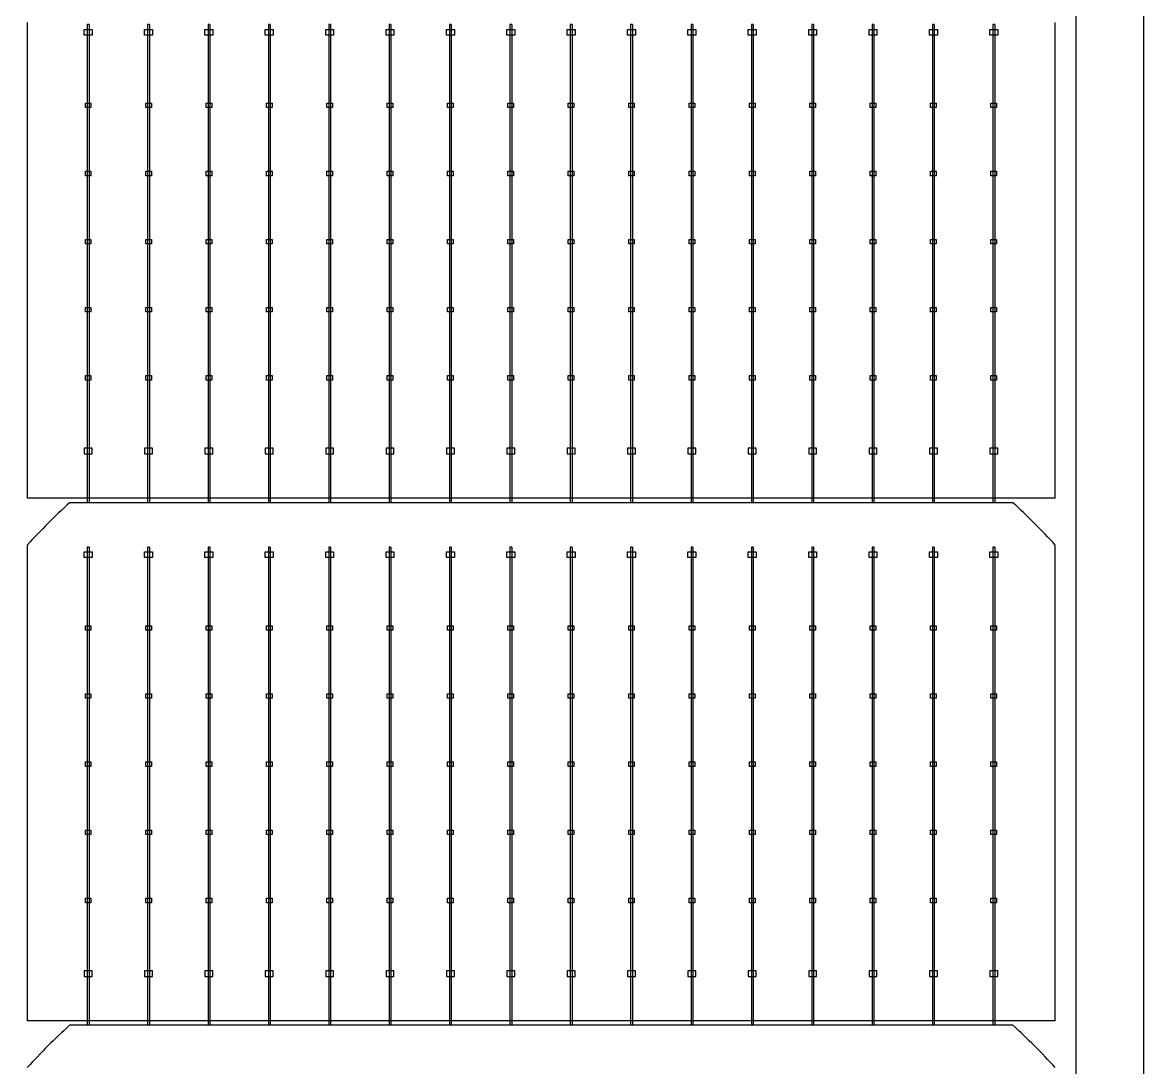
# Model space of a CAD drawing. Header units: millimetres. Extents: x 10297564 to 11610295, y -9287743 to -8409454.
# Drawn here: x 10403294 to 10406066, y -9083989 to -9081404 of the extents above; entities that cross this region are included whole.
import ezdxf

# ---------------------------------------------------------------- set-up
doc = ezdxf.new("R2010")
doc.units = ezdxf.units.MM
doc.header["$LTSCALE"] = 100

msp = doc.modelspace()

# ---------------------------------------------------------------- linework, layer by layer
for p, q in [((10403454.5, -9081408.9), (10403454.5, -9082591.8)), ((10403459, -9081408.9), (10403459, -9082591.8)), ((10403603.8, -9081408.9), (10403603.8, -9082591.8)), ((10403608.2, -9081408.9), (10403608.2, -9082591.8)), ((10403753, -9081408.9), (10403753, -9082591.8)), ((10403757.5, -9081408.9), (10403757.5, -9082591.8)), ((10403902.2, -9081408.9), (10403902.2, -9082591.8)), ((10403906.7, -9081408.9), (10403906.7, -9082591.8)), ((10404051.5, -9081408.9), (10404051.5, -9082591.8)), ((10404056, -9081408.9), (10404056, -9082591.8)), ((10404200.7, -9081408.9), (10404200.7, -9082591.8)), ((10404205.2, -9081408.9), (10404205.2, -9082591.8)), ((10404350, -9081408.9), (10404350, -9082591.8)), ((10404354.5, -9081408.9), (10404354.5, -9082591.8)), ((10404499.2, -9081408.9), (10404499.2, -9082591.8)), ((10404503.7, -9081408.9), (10404503.7, -9082591.8)), ((10404648.5, -9081408.9), (10404648.5, -9082591.8)), ((10404653, -9081408.9), (10404653, -9082591.8)), ((10404797.7, -9081408.9), (10404797.7, -9082591.8)), ((10404802.2, -9081408.9), (10404802.2, -9082591.8)), ((10404947, -9081408.9), (10404947, -9082591.8)), ((10404951.4, -9081408.9), (10404951.4, -9082591.8)), ((10405096.2, -9081408.9), (10405096.2, -9082591.8)), ((10405100.7, -9081408.9), (10405100.7, -9082591.8)), ((10405245.5, -9081408.9), (10405245.5, -9082591.8)), ((10405249.9, -9081408.9), (10405249.9, -9082591.8)), ((10405394.7, -9081408.9), (10405394.7, -9082591.8)), ((10405399.2, -9081408.9), (10405399.2, -9082591.8)), ((10405544, -9081408.9), (10405544, -9082591.8)), ((10405548.4, -9081408.9), (10405548.4, -9082591.8)), ((10405693.2, -9081408.9), (10405693.2, -9082591.8)), ((10405697.7, -9081408.9), (10405697.7, -9082591.8)), ((10405847.5, -9082580.6), (10403306.1, -9082580.6)), ((10403454.5, -9082701.6), (10403454.5, -9083884.5)), ((10403459, -9082701.6), (10403459, -9083884.5)), ((10403603.8, -9082701.6), (10403603.8, -9083884.5)), ((10403608.2, -9082701.6), (10403608.2, -9083884.5)), ((10403753, -9082701.6), (10403753, -9083884.5)), ((10403757.5, -9082701.6), (10403757.5, -9083884.5)), ((10403902.2, -9082701.6), (10403902.2, -9083884.5)), ((10403906.7, -9082701.6), (10403906.7, -9083884.5)), ((10404051.5, -9082701.6), (10404051.5, -9083884.5)), ((10404056, -9082701.6), (10404056, -9083884.5)), ((10404200.7, -9082701.6), (10404200.7, -9083884.5)), ((10404205.2, -9082701.6), (10404205.2, -9083884.5)), ((10404350, -9082701.6), (10404350, -9083884.5)), ((10404354.5, -9082701.6), (10404354.5, -9083884.5)), ((10404499.2, -9082701.6), (10404499.2, -9083884.5)), ((10404503.7, -9082701.6), (10404503.7, -9083884.5)), ((10404648.5, -9082701.6), (10404648.5, -9083884.5)), ((10404653, -9082701.6), (10404653, -9083884.5)), ((10404797.7, -9082701.6), (10404797.7, -9083884.5)), ((10404802.2, -9082701.6), (10404802.2, -9083884.5)), ((10404947, -9082701.6), (10404947, -9083884.5)), ((10404951.4, -9082701.6), (10404951.4, -9083884.5)), ((10405096.2, -9082701.6), (10405096.2, -9083884.5)), ((10405100.7, -9082701.6), (10405100.7, -9083884.5)), ((10405245.5, -9082701.6), (10405245.5, -9083884.5)), ((10405249.9, -9082701.6), (10405249.9, -9083884.5)), ((10405394.7, -9082701.6), (10405394.7, -9083884.5)), ((10405399.2, -9082701.6), (10405399.2, -9083884.5)), ((10405544, -9082701.6), (10405544, -9083884.5)), ((10405548.4, -9082701.6), (10405548.4, -9083884.5)), ((10405693.2, -9082701.6), (10405693.2, -9083884.5)), ((10405697.7, -9082701.6), (10405697.7, -9083884.5)), ((10405847.5, -9083873.3), (10403306.1, -9083873.3))]:
    msp.add_line(p, q)
for points in [[(10390262.3, -9073235.9), (10406065.8, -9073235.9), (10406065.8, -9107604.7), (10390262.3, -9107604.7)], [(10390429.7, -9073403.3), (10405898.4, -9073403.3), (10405898.4, -9107437.3), (10390429.7, -9107437.3)], [(10403447, -9081435), (10403447, -9081421.1), (10403466.5, -9081421.1), (10403466.5, -9081435)], [(10403596.2, -9081435), (10403596.2, -9081421.1), (10403615.8, -9081421.1), (10403615.8, -9081435)], [(10403745.5, -9081435), (10403745.5, -9081421.1), (10403765, -9081421.1), (10403765, -9081435)], [(10403894.7, -9081435), (10403894.7, -9081421.1), (10403914.2, -9081421.1), (10403914.2, -9081435)], [(10404044, -9081435), (10404044, -9081421.1), (10404063.5, -9081421.1), (10404063.5, -9081435)], [(10404193.2, -9081435), (10404193.2, -9081421.1), (10404212.7, -9081421.1), (10404212.7, -9081435)], [(10404342.5, -9081435), (10404342.5, -9081421.1), (10404362, -9081421.1), (10404362, -9081435)], [(10404491.7, -9081435), (10404491.7, -9081421.1), (10404511.2, -9081421.1), (10404511.2, -9081435)], [(10404641, -9081435), (10404641, -9081421.1), (10404660.5, -9081421.1), (10404660.5, -9081435)], [(10404790.2, -9081435), (10404790.2, -9081421.1), (10404809.7, -9081421.1), (10404809.7, -9081435)], [(10404939.5, -9081435), (10404939.5, -9081421.1), (10404959, -9081421.1), (10404959, -9081435)], [(10405088.7, -9081435), (10405088.7, -9081421.1), (10405108.2, -9081421.1), (10405108.2, -9081435)], [(10405237.9, -9081435), (10405237.9, -9081421.1), (10405257.5, -9081421.1), (10405257.5, -9081435)], [(10405387.2, -9081435), (10405387.2, -9081421.1), (10405406.7, -9081421.1), (10405406.7, -9081435)], [(10405536.4, -9081435), (10405536.4, -9081421.1), (10405556, -9081421.1), (10405556, -9081435)], [(10405685.7, -9081435), (10405685.7, -9081421.1), (10405705.2, -9081421.1), (10405705.2, -9081435)], [(10403463.7, -9081614.5), (10403449.8, -9081614.5), (10403449.8, -9081603.4), (10403463.7, -9081603.4)], [(10403613, -9081614.5), (10403599, -9081614.5), (10403599, -9081603.4), (10403613, -9081603.4)], [(10403762.2, -9081614.5), (10403748.3, -9081614.5), (10403748.3, -9081603.4), (10403762.2, -9081603.4)], [(10403911.5, -9081614.5), (10403897.5, -9081614.5), (10403897.5, -9081603.4), (10403911.5, -9081603.4)], [(10404060.7, -9081614.5), (10404046.8, -9081614.5), (10404046.8, -9081603.4), (10404060.7, -9081603.4)], [(10404210, -9081614.5), (10404196, -9081614.5), (10404196, -9081603.4), (10404210, -9081603.4)], [(10404359.2, -9081614.5), (10404345.2, -9081614.5), (10404345.2, -9081603.4), (10404359.2, -9081603.4)], [(10404508.4, -9081614.5), (10404494.5, -9081614.5), (10404494.5, -9081603.4), (10404508.4, -9081603.4)], [(10404657.7, -9081614.5), (10404643.7, -9081614.5), (10404643.7, -9081603.4), (10404657.7, -9081603.4)], [(10404806.9, -9081614.5), (10404793, -9081614.5), (10404793, -9081603.4), (10404806.9, -9081603.4)], [(10404956.2, -9081614.5), (10404942.2, -9081614.5), (10404942.2, -9081603.4), (10404956.2, -9081603.4)], [(10405105.4, -9081614.5), (10405091.5, -9081614.5), (10405091.5, -9081603.4), (10405105.4, -9081603.4)], [(10405254.7, -9081614.5), (10405240.7, -9081614.5), (10405240.7, -9081603.4), (10405254.7, -9081603.4)], [(10405403.9, -9081614.5), (10405390, -9081614.5), (10405390, -9081603.4), (10405403.9, -9081603.4)], [(10405553.2, -9081614.5), (10405539.2, -9081614.5), (10405539.2, -9081603.4), (10405553.2, -9081603.4)], [(10405702.4, -9081614.5), (10405688.5, -9081614.5), (10405688.5, -9081603.4), (10405702.4, -9081603.4)], [(10403463.7, -9081783), (10403449.8, -9081783), (10403449.8, -9081771.9), (10403463.7, -9081771.9)], [(10403613, -9081783), (10403599, -9081783), (10403599, -9081771.9), (10403613, -9081771.9)], [(10403762.2, -9081783), (10403748.3, -9081783), (10403748.3, -9081771.9), (10403762.2, -9081771.9)], [(10403911.5, -9081783), (10403897.5, -9081783), (10403897.5, -9081771.9), (10403911.5, -9081771.9)], [(10404060.7, -9081783), (10404046.8, -9081783), (10404046.8, -9081771.9), (10404060.7, -9081771.9)], [(10404210, -9081783), (10404196, -9081783), (10404196, -9081771.9), (10404210, -9081771.9)], [(10404359.2, -9081783), (10404345.2, -9081783), (10404345.2, -9081771.9), (10404359.2, -9081771.9)], [(10404508.4, -9081783), (10404494.5, -9081783), (10404494.5, -9081771.9), (10404508.4, -9081771.9)], [(10404657.7, -9081783), (10404643.7, -9081783), (10404643.7, -9081771.9), (10404657.7, -9081771.9)], [(10404806.9, -9081783), (10404793, -9081783), (10404793, -9081771.9), (10404806.9, -9081771.9)], [(10404956.2, -9081783), (10404942.2, -9081783), (10404942.2, -9081771.9), (10404956.2, -9081771.9)], [(10405105.4, -9081783), (10405091.5, -9081783), (10405091.5, -9081771.9), (10405105.4, -9081771.9)], [(10405254.7, -9081783), (10405240.7, -9081783), (10405240.7, -9081771.9), (10405254.7, -9081771.9)], [(10405403.9, -9081783), (10405390, -9081783), (10405390, -9081771.9), (10405403.9, -9081771.9)], [(10405553.2, -9081783), (10405539.2, -9081783), (10405539.2, -9081771.9), (10405553.2, -9081771.9)], [(10405702.4, -9081783), (10405688.5, -9081783), (10405688.5, -9081771.9), (10405702.4, -9081771.9)], [(10403463.7, -9081951.5), (10403449.8, -9081951.5), (10403449.8, -9081940.4), (10403463.7, -9081940.4)], [(10403613, -9081951.5), (10403599, -9081951.5), (10403599, -9081940.4), (10403613, -9081940.4)], [(10403762.2, -9081951.5), (10403748.3, -9081951.5), (10403748.3, -9081940.4), (10403762.2, -9081940.4)], [(10403911.5, -9081951.5), (10403897.5, -9081951.5), (10403897.5, -9081940.4), (10403911.5, -9081940.4)], [(10404060.7, -9081951.5), (10404046.8, -9081951.5), (10404046.8, -9081940.4), (10404060.7, -9081940.4)], [(10404210, -9081951.5), (10404196, -9081951.5), (10404196, -9081940.4), (10404210, -9081940.4)], [(10404359.2, -9081951.5), (10404345.2, -9081951.5), (10404345.2, -9081940.4), (10404359.2, -9081940.4)], [(10404508.4, -9081951.5), (10404494.5, -9081951.5), (10404494.5, -9081940.4), (10404508.4, -9081940.4)], [(10404657.7, -9081951.5), (10404643.7, -9081951.5), (10404643.7, -9081940.4), (10404657.7, -9081940.4)], [(10404806.9, -9081951.5), (10404793, -9081951.5), (10404793, -9081940.4), (10404806.9, -9081940.4)], [(10404956.2, -9081951.5), (10404942.2, -9081951.5), (10404942.2, -9081940.4), (10404956.2, -9081940.4)], [(10405105.4, -9081951.5), (10405091.5, -9081951.5), (10405091.5, -9081940.4), (10405105.4, -9081940.4)], [(10405254.7, -9081951.5), (10405240.7, -9081951.5), (10405240.7, -9081940.4), (10405254.7, -9081940.4)], [(10405403.9, -9081951.5), (10405390, -9081951.5), (10405390, -9081940.4), (10405403.9, -9081940.4)], [(10405553.2, -9081951.5), (10405539.2, -9081951.5), (10405539.2, -9081940.4), (10405553.2, -9081940.4)], [(10405702.4, -9081951.5), (10405688.5, -9081951.5), (10405688.5, -9081940.4), (10405702.4, -9081940.4)], [(10403463.7, -9082120), (10403449.8, -9082120), (10403449.8, -9082108.9), (10403463.7, -9082108.9)], [(10403613, -9082120), (10403599, -9082120), (10403599, -9082108.9), (10403613, -9082108.9)], [(10403762.2, -9082120), (10403748.3, -9082120), (10403748.3, -9082108.9), (10403762.2, -9082108.9)], [(10403911.5, -9082120), (10403897.5, -9082120), (10403897.5, -9082108.9), (10403911.5, -9082108.9)], [(10404060.7, -9082120), (10404046.8, -9082120), (10404046.8, -9082108.9), (10404060.7, -9082108.9)], [(10404210, -9082120), (10404196, -9082120), (10404196, -9082108.9), (10404210, -9082108.9)], [(10404359.2, -9082120), (10404345.2, -9082120), (10404345.2, -9082108.9), (10404359.2, -9082108.9)], [(10404508.4, -9082120), (10404494.5, -9082120), (10404494.5, -9082108.9), (10404508.4, -9082108.9)], [(10404657.7, -9082120), (10404643.7, -9082120), (10404643.7, -9082108.9), (10404657.7, -9082108.9)], [(10404806.9, -9082120), (10404793, -9082120), (10404793, -9082108.9), (10404806.9, -9082108.9)], [(10404956.2, -9082120), (10404942.2, -9082120), (10404942.2, -9082108.9), (10404956.2, -9082108.9)], [(10405105.4, -9082120), (10405091.5, -9082120), (10405091.5, -9082108.9), (10405105.4, -9082108.9)], [(10405254.7, -9082120), (10405240.7, -9082120), (10405240.7, -9082108.9), (10405254.7, -9082108.9)], [(10405403.9, -9082120), (10405390, -9082120), (10405390, -9082108.9), (10405403.9, -9082108.9)], [(10405553.2, -9082120), (10405539.2, -9082120), (10405539.2, -9082108.9), (10405553.2, -9082108.9)], [(10405702.4, -9082120), (10405688.5, -9082120), (10405688.5, -9082108.9), (10405702.4, -9082108.9)], [(10403463.7, -9082288.5), (10403449.8, -9082288.5), (10403449.8, -9082277.4), (10403463.7, -9082277.4)], [(10403613, -9082288.5), (10403599, -9082288.5), (10403599, -9082277.4), (10403613, -9082277.4)], [(10403762.2, -9082288.5), (10403748.3, -9082288.5), (10403748.3, -9082277.4), (10403762.2, -9082277.4)], [(10403911.5, -9082288.5), (10403897.5, -9082288.5), (10403897.5, -9082277.4), (10403911.5, -9082277.4)], [(10404060.7, -9082288.5), (10404046.8, -9082288.5), (10404046.8, -9082277.4), (10404060.7, -9082277.4)], [(10404210, -9082288.5), (10404196, -9082288.5), (10404196, -9082277.4), (10404210, -9082277.4)], [(10404359.2, -9082288.5), (10404345.2, -9082288.5), (10404345.2, -9082277.4), (10404359.2, -9082277.4)], [(10404508.4, -9082288.5), (10404494.5, -9082288.5), (10404494.5, -9082277.4), (10404508.4, -9082277.4)], [(10404657.7, -9082288.5), (10404643.7, -9082288.5), (10404643.7, -9082277.4), (10404657.7, -9082277.4)], [(10404806.9, -9082288.5), (10404793, -9082288.5), (10404793, -9082277.4), (10404806.9, -9082277.4)], [(10404956.2, -9082288.5), (10404942.2, -9082288.5), (10404942.2, -9082277.4), (10404956.2, -9082277.4)], [(10405105.4, -9082288.5), (10405091.5, -9082288.5), (10405091.5, -9082277.4), (10405105.4, -9082277.4)], [(10405254.7, -9082288.5), (10405240.7, -9082288.5), (10405240.7, -9082277.4), (10405254.7, -9082277.4)], [(10405403.9, -9082288.5), (10405390, -9082288.5), (10405390, -9082277.4), (10405403.9, -9082277.4)], [(10405553.2, -9082288.5), (10405539.2, -9082288.5), (10405539.2, -9082277.4), (10405553.2, -9082277.4)], [(10405702.4, -9082288.5), (10405688.5, -9082288.5), (10405688.5, -9082277.4), (10405702.4, -9082277.4)], [(10403447, -9082456.9), (10403447, -9082470.8), (10403466.5, -9082470.8), (10403466.5, -9082456.9)], [(10403596.2, -9082456.9), (10403596.2, -9082470.8), (10403615.8, -9082470.8), (10403615.8, -9082456.9)], [(10403745.5, -9082456.9), (10403745.5, -9082470.8), (10403765, -9082470.8), (10403765, -9082456.9)], [(10403894.7, -9082456.9), (10403894.7, -9082470.8), (10403914.2, -9082470.8), (10403914.2, -9082456.9)], [(10404044, -9082456.9), (10404044, -9082470.8), (10404063.5, -9082470.8), (10404063.5, -9082456.9)], [(10404193.2, -9082456.9), (10404193.2, -9082470.8), (10404212.7, -9082470.8), (10404212.7, -9082456.9)], [(10404342.5, -9082456.9), (10404342.5, -9082470.8), (10404362, -9082470.8), (10404362, -9082456.9)], [(10404491.7, -9082456.9), (10404491.7, -9082470.8), (10404511.2, -9082470.8), (10404511.2, -9082456.9)], [(10404641, -9082456.9), (10404641, -9082470.8), (10404660.5, -9082470.8), (10404660.5, -9082456.9)], [(10404790.2, -9082456.9), (10404790.2, -9082470.8), (10404809.7, -9082470.8), (10404809.7, -9082456.9)], [(10404939.5, -9082456.9), (10404939.5, -9082470.8), (10404959, -9082470.8), (10404959, -9082456.9)], [(10405088.7, -9082456.9), (10405088.7, -9082470.8), (10405108.2, -9082470.8), (10405108.2, -9082456.9)], [(10405237.9, -9082456.9), (10405237.9, -9082470.8), (10405257.5, -9082470.8), (10405257.5, -9082456.9)], [(10405387.2, -9082456.9), (10405387.2, -9082470.8), (10405406.7, -9082470.8), (10405406.7, -9082456.9)], [(10405536.4, -9082456.9), (10405536.4, -9082470.8), (10405556, -9082470.8), (10405556, -9082456.9)], [(10405685.7, -9082456.9), (10405685.7, -9082470.8), (10405705.2, -9082470.8), (10405705.2, -9082456.9)], [(10403447, -9082727.7), (10403447, -9082713.7), (10403466.5, -9082713.7), (10403466.5, -9082727.7)], [(10403596.2, -9082727.7), (10403596.2, -9082713.7), (10403615.8, -9082713.7), (10403615.8, -9082727.7)], [(10403745.5, -9082727.7), (10403745.5, -9082713.7), (10403765, -9082713.7), (10403765, -9082727.7)], [(10403894.7, -9082727.7), (10403894.7, -9082713.7), (10403914.2, -9082713.7), (10403914.2, -9082727.7)], [(10404044, -9082727.7), (10404044, -9082713.7), (10404063.5, -9082713.7), (10404063.5, -9082727.7)], [(10404193.2, -9082727.7), (10404193.2, -9082713.7), (10404212.7, -9082713.7), (10404212.7, -9082727.7)], [(10404342.5, -9082727.7), (10404342.5, -9082713.7), (10404362, -9082713.7), (10404362, -9082727.7)], [(10404491.7, -9082727.7), (10404491.7, -9082713.7), (10404511.2, -9082713.7), (10404511.2, -9082727.7)], [(10404641, -9082727.7), (10404641, -9082713.7), (10404660.5, -9082713.7), (10404660.5, -9082727.7)], [(10404790.2, -9082727.7), (10404790.2, -9082713.7), (10404809.7, -9082713.7), (10404809.7, -9082727.7)], [(10404939.5, -9082727.7), (10404939.5, -9082713.7), (10404959, -9082713.7), (10404959, -9082727.7)], [(10405088.7, -9082727.7), (10405088.7, -9082713.7), (10405108.2, -9082713.7), (10405108.2, -9082727.7)], [(10405237.9, -9082727.7), (10405237.9, -9082713.7), (10405257.5, -9082713.7), (10405257.5, -9082727.7)], [(10405387.2, -9082727.7), (10405387.2, -9082713.7), (10405406.7, -9082713.7), (10405406.7, -9082727.7)], [(10405536.4, -9082727.7), (10405536.4, -9082713.7), (10405556, -9082713.7), (10405556, -9082727.7)], [(10405685.7, -9082727.7), (10405685.7, -9082713.7), (10405705.2, -9082713.7), (10405705.2, -9082727.7)], [(10403463.7, -9082907.2), (10403449.8, -9082907.2), (10403449.8, -9082896), (10403463.7, -9082896)], [(10403613, -9082907.2), (10403599, -9082907.2), (10403599, -9082896), (10403613, -9082896)], [(10403762.2, -9082907.2), (10403748.3, -9082907.2), (10403748.3, -9082896), (10403762.2, -9082896)], [(10403911.5, -9082907.2), (10403897.5, -9082907.2), (10403897.5, -9082896), (10403911.5, -9082896)], [(10404060.7, -9082907.2), (10404046.8, -9082907.2), (10404046.8, -9082896), (10404060.7, -9082896)], [(10404210, -9082907.2), (10404196, -9082907.2), (10404196, -9082896), (10404210, -9082896)], [(10404359.2, -9082907.2), (10404345.2, -9082907.2), (10404345.2, -9082896), (10404359.2, -9082896)], [(10404508.4, -9082907.2), (10404494.5, -9082907.2), (10404494.5, -9082896), (10404508.4, -9082896)], [(10404657.7, -9082907.2), (10404643.7, -9082907.2), (10404643.7, -9082896), (10404657.7, -9082896)], [(10404806.9, -9082907.2), (10404793, -9082907.2), (10404793, -9082896), (10404806.9, -9082896)], [(10404956.2, -9082907.2), (10404942.2, -9082907.2), (10404942.2, -9082896), (10404956.2, -9082896)], [(10405105.4, -9082907.2), (10405091.5, -9082907.2), (10405091.5, -9082896), (10405105.4, -9082896)], [(10405254.7, -9082907.2), (10405240.7, -9082907.2), (10405240.7, -9082896), (10405254.7, -9082896)], [(10405403.9, -9082907.2), (10405390, -9082907.2), (10405390, -9082896), (10405403.9, -9082896)], [(10405553.2, -9082907.2), (10405539.2, -9082907.2), (10405539.2, -9082896), (10405553.2, -9082896)], [(10405702.4, -9082907.2), (10405688.5, -9082907.2), (10405688.5, -9082896), (10405702.4, -9082896)], [(10403463.7, -9083075.7), (10403449.8, -9083075.7), (10403449.8, -9083064.5), (10403463.7, -9083064.5)], [(10403613, -9083075.7), (10403599, -9083075.7), (10403599, -9083064.5), (10403613, -9083064.5)], [(10403762.2, -9083075.7), (10403748.3, -9083075.7), (10403748.3, -9083064.5), (10403762.2, -9083064.5)], [(10403911.5, -9083075.7), (10403897.5, -9083075.7), (10403897.5, -9083064.5), (10403911.5, -9083064.5)], [(10404060.7, -9083075.7), (10404046.8, -9083075.7), (10404046.8, -9083064.5), (10404060.7, -9083064.5)], [(10404210, -9083075.7), (10404196, -9083075.7), (10404196, -9083064.5), (10404210, -9083064.5)], [(10404359.2, -9083075.7), (10404345.2, -9083075.7), (10404345.2, -9083064.5), (10404359.2, -9083064.5)], [(10404508.4, -9083075.7), (10404494.5, -9083075.7), (10404494.5, -9083064.5), (10404508.4, -9083064.5)], [(10404657.7, -9083075.7), (10404643.7, -9083075.7), (10404643.7, -9083064.5), (10404657.7, -9083064.5)], [(10404806.9, -9083075.7), (10404793, -9083075.7), (10404793, -9083064.5), (10404806.9, -9083064.5)], [(10404956.2, -9083075.7), (10404942.2, -9083075.7), (10404942.2, -9083064.5), (10404956.2, -9083064.5)], [(10405105.4, -9083075.7), (10405091.5, -9083075.7), (10405091.5, -9083064.5), (10405105.4, -9083064.5)], [(10405254.7, -9083075.7), (10405240.7, -9083075.7), (10405240.7, -9083064.5), (10405254.7, -9083064.5)], [(10405403.9, -9083075.7), (10405390, -9083075.7), (10405390, -9083064.5), (10405403.9, -9083064.5)], [(10405553.2, -9083075.7), (10405539.2, -9083075.7), (10405539.2, -9083064.5), (10405553.2, -9083064.5)], [(10405702.4, -9083075.7), (10405688.5, -9083075.7), (10405688.5, -9083064.5), (10405702.4, -9083064.5)], [(10403463.7, -9083244.2), (10403449.8, -9083244.2), (10403449.8, -9083233), (10403463.7, -9083233)], [(10403613, -9083244.2), (10403599, -9083244.2), (10403599, -9083233), (10403613, -9083233)], [(10403762.2, -9083244.2), (10403748.3, -9083244.2), (10403748.3, -9083233), (10403762.2, -9083233)], [(10403911.5, -9083244.2), (10403897.5, -9083244.2), (10403897.5, -9083233), (10403911.5, -9083233)], [(10404060.7, -9083244.2), (10404046.8, -9083244.2), (10404046.8, -9083233), (10404060.7, -9083233)], [(10404210, -9083244.2), (10404196, -9083244.2), (10404196, -9083233), (10404210, -9083233)], [(10404359.2, -9083244.2), (10404345.2, -9083244.2), (10404345.2, -9083233), (10404359.2, -9083233)], [(10404508.4, -9083244.2), (10404494.5, -9083244.2), (10404494.5, -9083233), (10404508.4, -9083233)], [(10404657.7, -9083244.2), (10404643.7, -9083244.2), (10404643.7, -9083233), (10404657.7, -9083233)], [(10404806.9, -9083244.2), (10404793, -9083244.2), (10404793, -9083233), (10404806.9, -9083233)], [(10404956.2, -9083244.2), (10404942.2, -9083244.2), (10404942.2, -9083233), (10404956.2, -9083233)], [(10405105.4, -9083244.2), (10405091.5, -9083244.2), (10405091.5, -9083233), (10405105.4, -9083233)], [(10405254.7, -9083244.2), (10405240.7, -9083244.2), (10405240.7, -9083233), (10405254.7, -9083233)], [(10405403.9, -9083244.2), (10405390, -9083244.2), (10405390, -9083233), (10405403.9, -9083233)], [(10405553.2, -9083244.2), (10405539.2, -9083244.2), (10405539.2, -9083233), (10405553.2, -9083233)], [(10405702.4, -9083244.2), (10405688.5, -9083244.2), (10405688.5, -9083233), (10405702.4, -9083233)], [(10403463.7, -9083412.7), (10403449.8, -9083412.7), (10403449.8, -9083401.5), (10403463.7, -9083401.5)], [(10403613, -9083412.7), (10403599, -9083412.7), (10403599, -9083401.5), (10403613, -9083401.5)], [(10403762.2, -9083412.7), (10403748.3, -9083412.7), (10403748.3, -9083401.5), (10403762.2, -9083401.5)], [(10403911.5, -9083412.7), (10403897.5, -9083412.7), (10403897.5, -9083401.5), (10403911.5, -9083401.5)], [(10404060.7, -9083412.7), (10404046.8, -9083412.7), (10404046.8, -9083401.5), (10404060.7, -9083401.5)], [(10404210, -9083412.7), (10404196, -9083412.7), (10404196, -9083401.5), (10404210, -9083401.5)], [(10404359.2, -9083412.7), (10404345.2, -9083412.7), (10404345.2, -9083401.5), (10404359.2, -9083401.5)], [(10404508.4, -9083412.7), (10404494.5, -9083412.7), (10404494.5, -9083401.5), (10404508.4, -9083401.5)], [(10404657.7, -9083412.7), (10404643.7, -9083412.7), (10404643.7, -9083401.5), (10404657.7, -9083401.5)], [(10404806.9, -9083412.7), (10404793, -9083412.7), (10404793, -9083401.5), (10404806.9, -9083401.5)], [(10404956.2, -9083412.7), (10404942.2, -9083412.7), (10404942.2, -9083401.5), (10404956.2, -9083401.5)], [(10405105.4, -9083412.7), (10405091.5, -9083412.7), (10405091.5, -9083401.5), (10405105.4, -9083401.5)], [(10405254.7, -9083412.7), (10405240.7, -9083412.7), (10405240.7, -9083401.5), (10405254.7, -9083401.5)], [(10405403.9, -9083412.7), (10405390, -9083412.7), (10405390, -9083401.5), (10405403.9, -9083401.5)], [(10405553.2, -9083412.7), (10405539.2, -9083412.7), (10405539.2, -9083401.5), (10405553.2, -9083401.5)], [(10405702.4, -9083412.7), (10405688.5, -9083412.7), (10405688.5, -9083401.5), (10405702.4, -9083401.5)], [(10403463.7, -9083581.2), (10403449.8, -9083581.2), (10403449.8, -9083570), (10403463.7, -9083570)], [(10403613, -9083581.2), (10403599, -9083581.2), (10403599, -9083570), (10403613, -9083570)], [(10403762.2, -9083581.2), (10403748.3, -9083581.2), (10403748.3, -9083570), (10403762.2, -9083570)], [(10403911.5, -9083581.2), (10403897.5, -9083581.2), (10403897.5, -9083570), (10403911.5, -9083570)], [(10404060.7, -9083581.2), (10404046.8, -9083581.2), (10404046.8, -9083570), (10404060.7, -9083570)], [(10404210, -9083581.2), (10404196, -9083581.2), (10404196, -9083570), (10404210, -9083570)], [(10404359.2, -9083581.2), (10404345.2, -9083581.2), (10404345.2, -9083570), (10404359.2, -9083570)], [(10404508.4, -9083581.2), (10404494.5, -9083581.2), (10404494.5, -9083570), (10404508.4, -9083570)], [(10404657.7, -9083581.2), (10404643.7, -9083581.2), (10404643.7, -9083570), (10404657.7, -9083570)], [(10404806.9, -9083581.2), (10404793, -9083581.2), (10404793, -9083570), (10404806.9, -9083570)], [(10404956.2, -9083581.2), (10404942.2, -9083581.2), (10404942.2, -9083570), (10404956.2, -9083570)], [(10405105.4, -9083581.2), (10405091.5, -9083581.2), (10405091.5, -9083570), (10405105.4, -9083570)], [(10405254.7, -9083581.2), (10405240.7, -9083581.2), (10405240.7, -9083570), (10405254.7, -9083570)], [(10405403.9, -9083581.2), (10405390, -9083581.2), (10405390, -9083570), (10405403.9, -9083570)], [(10405553.2, -9083581.2), (10405539.2, -9083581.2), (10405539.2, -9083570), (10405553.2, -9083570)], [(10405702.4, -9083581.2), (10405688.5, -9083581.2), (10405688.5, -9083570), (10405702.4, -9083570)], [(10403447, -9083749.5), (10403447, -9083763.5), (10403466.5, -9083763.5), (10403466.5, -9083749.5)], [(10403596.2, -9083749.5), (10403596.2, -9083763.5), (10403615.8, -9083763.5), (10403615.8, -9083749.5)], [(10403745.5, -9083749.5), (10403745.5, -9083763.5), (10403765, -9083763.5), (10403765, -9083749.5)], [(10403894.7, -9083749.5), (10403894.7, -9083763.5), (10403914.2, -9083763.5), (10403914.2, -9083749.5)], [(10404044, -9083749.5), (10404044, -9083763.5), (10404063.5, -9083763.5), (10404063.5, -9083749.5)], [(10404193.2, -9083749.5), (10404193.2, -9083763.5), (10404212.7, -9083763.5), (10404212.7, -9083749.5)], [(10404342.5, -9083749.5), (10404342.5, -9083763.5), (10404362, -9083763.5), (10404362, -9083749.5)], [(10404491.7, -9083749.5), (10404491.7, -9083763.5), (10404511.2, -9083763.5), (10404511.2, -9083749.5)], [(10404641, -9083749.5), (10404641, -9083763.5), (10404660.5, -9083763.5), (10404660.5, -9083749.5)], [(10404790.2, -9083749.5), (10404790.2, -9083763.5), (10404809.7, -9083763.5), (10404809.7, -9083749.5)], [(10404939.5, -9083749.5), (10404939.5, -9083763.5), (10404959, -9083763.5), (10404959, -9083749.5)], [(10405088.7, -9083749.5), (10405088.7, -9083763.5), (10405108.2, -9083763.5), (10405108.2, -9083749.5)], [(10405237.9, -9083749.5), (10405237.9, -9083763.5), (10405257.5, -9083763.5), (10405257.5, -9083749.5)], [(10405387.2, -9083749.5), (10405387.2, -9083763.5), (10405406.7, -9083763.5), (10405406.7, -9083749.5)], [(10405536.4, -9083749.5), (10405536.4, -9083763.5), (10405556, -9083763.5), (10405556, -9083749.5)], [(10405685.7, -9083749.5), (10405685.7, -9083763.5), (10405705.2, -9083763.5), (10405705.2, -9083749.5)]]:
    msp.add_lwpolyline(points, close=True)
for points in [[(10403306.1, -9081403.8), (10403306.1, -9082580.6)], [(10403459, -9081408.9), (10403454.5, -9081408.9)], [(10403608.2, -9081408.9), (10403603.8, -9081408.9)], [(10403757.5, -9081408.9), (10403753, -9081408.9)], [(10403906.7, -9081408.9), (10403902.2, -9081408.9)], [(10404056, -9081408.9), (10404051.5, -9081408.9)], [(10404205.2, -9081408.9), (10404200.7, -9081408.9)], [(10404354.5, -9081408.9), (10404350, -9081408.9)], [(10404503.7, -9081408.9), (10404499.2, -9081408.9)], [(10404653, -9081408.9), (10404648.5, -9081408.9)], [(10404802.2, -9081408.9), (10404797.7, -9081408.9)], [(10404951.4, -9081408.9), (10404947, -9081408.9)], [(10405100.7, -9081408.9), (10405096.2, -9081408.9)], [(10405249.9, -9081408.9), (10405245.5, -9081408.9)], [(10405399.2, -9081408.9), (10405394.7, -9081408.9)], [(10405548.4, -9081408.9), (10405544, -9081408.9)], [(10405697.7, -9081408.9), (10405693.2, -9081408.9)], [(10405847.5, -9082580.6), (10405847.5, -9081403.8)], [(10405742.8, -9082591.8), (10403410.8, -9082591.8)], [(10403306.1, -9082696.5), (10403306.1, -9083873.3)], [(10403459, -9082701.6), (10403454.5, -9082701.6)], [(10403608.2, -9082701.6), (10403603.8, -9082701.6)], [(10403757.5, -9082701.6), (10403753, -9082701.6)], [(10403906.7, -9082701.6), (10403902.2, -9082701.6)], [(10404056, -9082701.6), (10404051.5, -9082701.6)], [(10404205.2, -9082701.6), (10404200.7, -9082701.6)], [(10404354.5, -9082701.6), (10404350, -9082701.6)], [(10404503.7, -9082701.6), (10404499.2, -9082701.6)], [(10404653, -9082701.6), (10404648.5, -9082701.6)], [(10404802.2, -9082701.6), (10404797.7, -9082701.6)], [(10404951.4, -9082701.6), (10404947, -9082701.6)], [(10405100.7, -9082701.6), (10405096.2, -9082701.6)], [(10405249.9, -9082701.6), (10405245.5, -9082701.6)], [(10405399.2, -9082701.6), (10405394.7, -9082701.6)], [(10405548.4, -9082701.6), (10405544, -9082701.6)], [(10405697.7, -9082701.6), (10405693.2, -9082701.6)], [(10405847.5, -9083873.3), (10405847.5, -9082696.5)], [(10405742.8, -9083884.4), (10403410.8, -9083884.4)]]:
    msp.add_lwpolyline(points)
for centre, start, end in [((10404575.4, -9083861.1), 132.5369, 137.4631), ((10404578.2, -9083861.1), 42.5369, 47.4631), ((10404575.4, -9085153.7), 132.5369, 137.4631), ((10404578.2, -9085153.7), 42.5369, 47.4631)]:
    msp.add_arc(centre, 1722.6, start, end)

doc.saveas('drawing.dxf')
